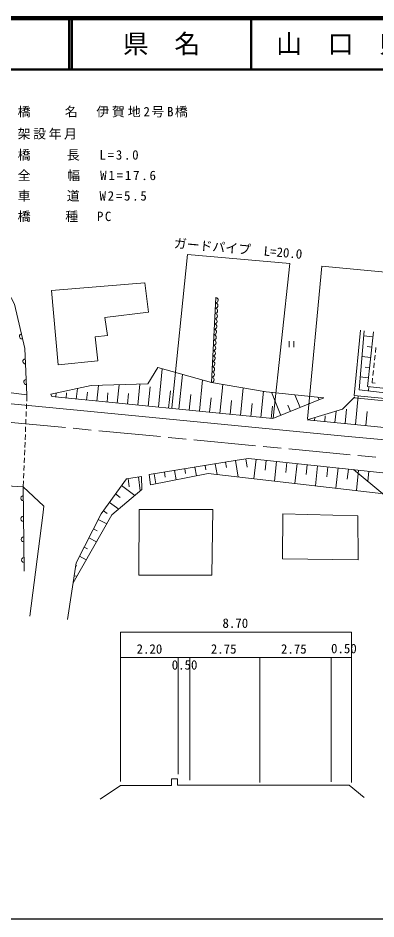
# Model space of a CAD drawing. Units: millimetres, scale not verified, with parts at other scales. Extents: x 40000 to 680000, y 20000 to 380000.
# Drawn here: x 287807 to 357236, y 205000 to 380000 of the extents above; entities that cross this region are included whole.
import ezdxf
from ezdxf.enums import TextEntityAlignment as Align

# ---------------------------------------------------------------- set-up
doc = ezdxf.new("R2010")
doc.units = ezdxf.units.MM
doc.header["$LTSCALE"] = 1000
doc.linetypes.add('CHAIN', pattern=[18.5, 12, -1.5, 3.5, -1.5])
for name, color, linetype, lineweight in [('M-BGD', 7, 'Continuous', 13), ('M-BMK', 2, 'CHAIN', 13), ('M-STR-HTXT', 7, 'Continuous', 13), ('M-STR-STR1', 1, 'Continuous', 13), ('M-STR-STRC', 7, 'Continuous', 13), ('M-TTL', 2, 'Continuous', 140), ('M-TTL-BAND', 7, 'Continuous', 25), ('M-TTL-LINE', 7, 'Continuous', 50)]:
    doc.layers.add(name, color=color, linetype=linetype, lineweight=lineweight)
doc.layers.add('M-TTL-TXT', color=7, linetype='Continuous')
doc.styles.add('ＭＳ ゴシック', font='')
doc.styles.get('ＭＳ ゴシック').set_extended_font_data('MS Gothic')

msp = doc.modelspace()

# ---------------------------------------------------------------- linework, layer by layer
at = {"layer": 'M-BGD'}
for p, q in [((325305, 309227), (326165, 325713)), ((353026, 306703), (354246, 319363)), ((340400, 317239), (340400, 316039)), ((341300, 316039), (341300, 317239)), ((356645, 318054), (354873, 318252)), ((356423, 316066), (355537, 316165)), ((357235, 316006), (357128, 315011)), ((356201, 314079), (354530, 314265)), ((357075, 314514), (356969, 313520)), ((315028, 304405), (315773, 311877)), ((355979, 312091), (355144, 312184)), ((356756, 311531), (356649, 310537)), ((356915, 313023), (356809, 312029)), ((319008, 304008), (319685, 310790)), ((355757, 310103), (354188, 310278)), ((356596, 310040), (356502, 309161)), ((299107, 305994), (299312, 308050)), ((303087, 305597), (303391, 308646)), ((307067, 305200), (307423, 308766)), ((311048, 304803), (311455, 308885)), ((313038, 304604), (313410, 308340)), ((322988, 303611), (323596, 309702)), ((326968, 303214), (327531, 308847)), ((330949, 302817), (331483, 308172)), ((355860, 308376), (355775, 307591)), ((356502, 309161), (357073, 309092)), ((295127, 306391), (295206, 307191)), ((297117, 306193), (297219, 307221)), ((301097, 305796), (301249, 307320)), ((305077, 305398), (305255, 307181)), ((309057, 305001), (309261, 307042)), ((317018, 304207), (317356, 307597)), ((320998, 303810), (321302, 306855)), ((334929, 302419), (335436, 307496)), ((338795, 302817), (336977, 307300)), ((342502, 304319), (341492, 306810)), ((346209, 305822), (346007, 306320)), ((353257, 301040), (353816, 306604)), ((324978, 303412), (325259, 306229)), ((328959, 303015), (329226, 305693)), ((332939, 302618), (333192, 305156)), ((336919, 302221), (337159, 304628)), ((340648, 303568), (340144, 304813)), ((344355, 305071), (344254, 305320)), ((349277, 301440), (349500, 303652)), ((351267, 301240), (351547, 304022)), ((355247, 300840), (355522, 303574)), ((345297, 301840), (345355, 302415)), ((347287, 301640), (347398, 302746)), ((330018, 294045), (330539, 290834)), ((331992, 294365), (332253, 292759)), ((333978, 294287), (333577, 290486)), ((335967, 294078), (335767, 292177)), ((320147, 292446), (320295, 291534)), ((322121, 292766), (322397, 291064)), ((324095, 293085), (324233, 292235)), ((326070, 293405), (326410, 291306)), ((328044, 293725), (328214, 292675)), ((337956, 293868), (337552, 290032)), ((339945, 293659), (339743, 291741)), ((341934, 293449), (341526, 289578)), ((343923, 293240), (343719, 291304)), ((345912, 293030), (345501, 289129)), ((347901, 292821), (347695, 290870)), ((349890, 292611), (349476, 288685)), ((351879, 292402), (351672, 290439)), ((309165, 290572), (309392, 288967)), ((311145, 290852), (311526, 288158)), ((314224, 291486), (314539, 289542)), ((316198, 291806), (316356, 290834)), ((318173, 292126), (318468, 290303)), ((353868, 292192), (353452, 288241)), ((355857, 291983), (355649, 290007)), ((288806, 288910), (288987, 272544)), ((307861, 289174), (310493, 287282)), ((306694, 287550), (307604, 286896)), ((305526, 285926), (307347, 284618)), ((304359, 284302), (305116, 283758)), ((303348, 282582), (305009, 281734)), ((302438, 280801), (303185, 280420)), ((301528, 279020), (303022, 278257)), ((300618, 277239), (301281, 276900)), ((299708, 275458), (301034, 274781)), ((298974, 273621), (299234, 273582)), ((298676, 271643), (299196, 271565)), ((307661, 255774), (352494, 255774)), ((318867, 255774), (318867, 233140)), ((321143, 231982), (321143, 255774)), ((334699, 255774), (334699, 231503)), ((348524, 255774), (348524, 231608))]:
    msp.add_line(p, q, dxfattribs=at)
for points in [[(283415, 331263), (287151, 324396), (289120, 315813), (289534, 306785)], [(354959, 319244), (353972, 307767), (383972, 304316), (412327, 301153), (416433, 300385), (419770, 299721)], [(419927, 300727), (410763, 302312), (374023, 306411), (355568, 308408), (356756, 319048)], [(242204, 311607), (242471, 309061), (257416, 307846), (299931, 303756), (351165, 298778), (431421, 291482), (504741, 284307), (522615, 282540), (533420, 284256), (547558, 282439), (559803, 278728)], [(343901, 301980), (350762, 304029), (353167, 306435)], [(352982, 306250), (374077, 304163), (402352, 301015), (413817, 299767)], [(353026, 306703), (374124, 304616), (402402, 301467), (414127, 300066)], [(414127, 300066), (419738, 298915), (421310, 297980), (414980, 297158), (412585, 295329), (392030, 297146), (343901, 301980)], [(282899, 295267), (285604, 289148), (288806, 288910), (292786, 285168), (292637, 283415), (290118, 263789)], [(297396, 263140), (299060, 274189), (303901, 283664), (308831, 290525), (311772, 290940), (311831, 288416), (306010, 283486), (298474, 270301)], [(307661, 231710), (307661, 260701), (352494, 260701), (352494, 231492)], [(303727, 228268), (307663, 230948), (317552, 230948), (317552, 232241), (318722, 232241), (318722, 230965), (352056, 230965), (354966, 228603)]]:
    msp.add_lwpolyline(points, dxfattribs=at)
for points in [[(295617, 312635), (294304, 327076), (312380, 328591), (313087, 322835), (304655, 321825), (305160, 318341), (302736, 318088), (303292, 313393)], [(294149, 306970), (301960, 308604), (312979, 308930), (314940, 312108), (325305, 309227), (335909, 307416), (347136, 306198), (337245, 302188), (294386, 306465)], [(313237, 291326), (330315, 294118), (332483, 294445), (358561, 291682), (388589, 288653), (406023, 286990), (406053, 286425), (398598, 285475), (381342, 286010), (357670, 287732), (324672, 291504), (313475, 289336)], [(311275, 284538), (311245, 271767), (325413, 271796), (325561, 284568)], [(339164, 283677), (339135, 274945), (353777, 274737), (353688, 283320)]]:
    msp.add_lwpolyline(points, close=True, dxfattribs=at)
for centre, radius, start, end in [((326122, 325198), 516, 268.80529, 85.22671), ((326068, 324168), 516, 268.80529, 85.22671), ((325961, 322107), 516, 268.80529, 85.22671), ((326014, 323138), 516, 268.80529, 85.22671), ((325853, 320047), 516, 268.80529, 85.22671), ((325907, 321077), 516, 268.80529, 85.22671), ((288583, 318155), 500, 102.92075, 282.92075), ((325746, 317986), 516, 268.80529, 85.22671), ((325799, 319016), 516, 268.80529, 85.22671), ((325692, 316956), 516, 268.80529, 85.22671), ((325585, 314895), 516, 268.80529, 85.22671), ((325638, 315925), 516, 268.80529, 85.22671), ((289236, 313297), 500, 92.62582, 272.62582), ((325477, 312834), 516, 268.80529, 85.22671), ((325531, 313865), 516, 268.80529, 85.22671), ((325423, 311804), 516, 268.80529, 85.22671), ((289419, 309301), 500, 92.62582, 272.62582), ((325316, 309743), 516, 268.80529, 85.22671), ((325370, 310774), 516, 268.80529, 85.22671), ((288830, 286727), 500, 90.63634, 270.63634), ((288874, 282727), 500, 90.63634, 270.63634), ((288919, 278727), 500, 90.63634, 270.63634), ((288963, 274728), 500, 90.63634, 270.63634)]:
    msp.add_arc(centre, radius, start, end, dxfattribs=at)
at = {"layer": 'M-BMK'}
msp.add_line((370675, 293417), (271158, 302919), dxfattribs=at)
at = {"layer": 'M-STR-HTXT'}
for points in [[(317647, 304267), (320708, 334044), (340528, 332337), (337299, 302292)], [(343944, 302136), (346718, 331799), (414413, 325368), (411316, 295571)]]:
    msp.add_lwpolyline(points, dxfattribs=at)
at = {"layer": 'M-STR-STR1'}
for p, q in [((289534, 306785), (285984, 307241)), ((289486, 305591), (289534, 306785)), ((289424, 304092), (289465, 305091)), ((289363, 302593), (289404, 303593)), ((289302, 301095), (289343, 302094)), ((289241, 299596), (289282, 300595)), ((289119, 296598), (289160, 297598)), ((289180, 298097), (289221, 299096)), ((289058, 295100), (289099, 296099)), ((288997, 293601), (289038, 294600)), ((288936, 292102), (288976, 293101)), ((288875, 290603), (288915, 291603)), ((288806, 288910), (288854, 290104))]:
    msp.add_line(p, q, dxfattribs=at)
at = {"layer": 'M-STR-STRC'}
msp.add_line((352895, 292283), (398817, 254009), dxfattribs=at)
at = {"layer": 'M-TTL'}
msp.add_line((680000, 380000), (40000, 380000), dxfattribs=at)
at = {"layer": 'M-TTL-BAND'}
msp.add_line((40000, 205000), (579000, 205000), dxfattribs=at)
at = {"layer": 'M-TTL-LINE'}
for p, q in [((297750, 380000), (297750, 370000)), ((298250, 380000), (298250, 370000)), ((333000, 380000), (333000, 370000)), ((40000, 370000), (680000, 370000))]:
    msp.add_line(p, q, dxfattribs=at)

# ---------------------------------------------------------------- texts
at = {"layer": 'M-BGD', "style": 'ＭＳ ゴシック'}
for s, p in [('8.70', (329956, 260999)), ('2.20', (313293, 255980)), ('2.75', (327698, 255980)), ('2.75', (341301, 255980)), ('0.50', (351014, 256069)), ('0.50', (320105, 252884))]:
    msp.add_text(s, height=1833, dxfattribs=at).set_placement(p, align=Align.BOTTOM_CENTER)
at = {"layer": 'M-STR-HTXT', "style": 'ＭＳ ゴシック'}
msp.add_text('ガードパイプ\u3000L=20.0', height=1833, rotation=355.079, dxfattribs=at).set_placement((330362, 333750), align=Align.BOTTOM_CENTER)
at = {"layer": 'M-STR-HTXT', "char_height": 1833, "attachment_point": 7, "style": 'ＭＳ ゴシック'}
for s, insert in [('\\T1.22;橋\u3000\u3000名\u3000伊賀地2号B橋', (287736, 360685)), ('\\T1.2;架設年月\u3000', (287736, 356390)), ('\\T1.27;橋\u3000\u3000長\u3000L=3.0', (287736, 352292)), ('\\T1.28;全\u3000\u3000幅\u3000W1=17.6', (287736, 348312)), ('\\T1.27;車\u3000\u3000道\u3000W2=5.5', (287736, 344332)), ('\\T1.23;橋\u3000\u3000種\u3000PC', (287736, 340352))]:
    msp.add_mtext(s, dxfattribs=dict(at, insert=insert))
at = {"layer": 'M-TTL-TXT', "style": 'ＭＳ ゴシック'}
for s, p in [('県\u3000名', (315625, 375000)), ('山\u3000口\u3000県', (350375, 375000))]:
    msp.add_text(s, height=3666, dxfattribs=at).set_placement(p, align=Align.MIDDLE_CENTER)

doc.saveas('drawing.dxf')
